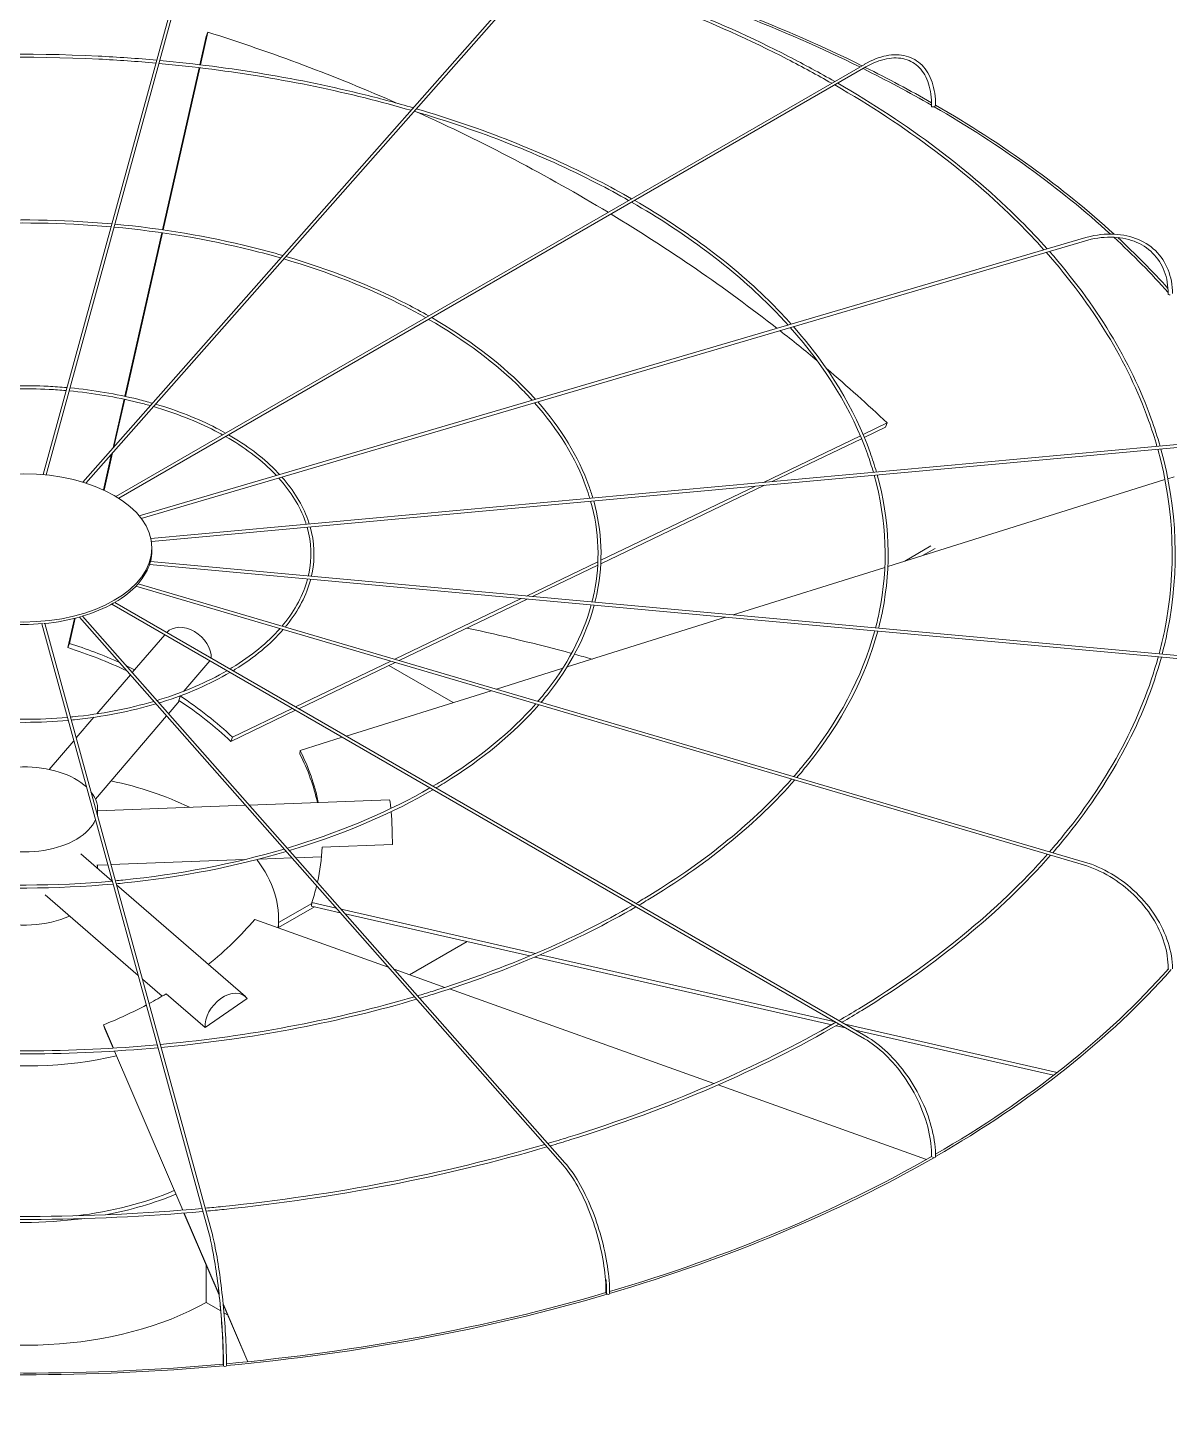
# Model space of a CAD drawing. Header units: millimetres. Extents: x -312439 to 477422, y -331570 to 212570.
# Drawn here: x 356605 to 357534, y 100115 to 101242 of the extents above; entities that cross this region are included whole.
import ezdxf

# ---------------------------------------------------------------- set-up
doc = ezdxf.new("R2010")
doc.units = ezdxf.units.MM

msp = doc.modelspace()

# ---------------------------------------------------------------- linework, layer by layer
at = {"color": 3, "linetype": 'Continuous', "lineweight": 0, "extrusion": (-1.11022e-16, 0.816497, 0.57735)}
for p, q in [((356751.918, 101368.746), (356617.45, 100878.578)), ((356754.281, 101368.098), (356619.925, 100878.34)), ((357040.439, 101315.158), (356649.762, 100872.476)), ((356652.326, 100871.68), (357042.276, 101313.537)), ((356745.034, 101212.248), (356750.263, 101235.332)), ((356751.593, 101238.764), (356745.573, 101212.183)), ((356750.263, 101235.332), (356751.593, 101238.764)), ((356676.761, 100860.834), (357285.952, 101212.551)), ((357287.177, 101210.43), (356679.125, 100859.371)), ((356714.605, 101077.903), (356744.49, 101209.847)), ((356745.029, 101209.782), (356715.14, 101077.826)), ((356683.911, 100942.396), (356714.062, 101075.507)), ((356714.597, 101075.43), (356684.439, 100942.283)), ((356695.802, 100845.001), (357464.372, 101071.095)), ((356697.438, 100842.929), (357465.063, 101068.745)), ((356674.397, 100900.39), (356683.37, 100940.007)), ((356683.898, 100939.894), (356675.141, 100901.233)), ((357284.895, 100911.251), (357304.501, 100920.661)), ((357303.171, 100917.23), (357285.872, 100908.927)), ((357303.171, 100917.23), (357304.501, 100920.661)), ((357203.721, 100872.293), (357282.684, 100910.191)), ((357283.66, 100907.866), (357210.911, 100872.951)), ((356666.641, 100866.147), (356673.269, 100895.41)), ((356674.013, 100896.253), (356667.141, 100865.916)), ((357558.267, 100904.714), (356705.179, 100826.705)), ((357558.49, 100902.275), (356705.636, 100824.287)), ((357530.607, 100874.542), (357305.08, 100803.89)), ((357538.051, 100876.873), (357532.959, 100875.278)), ((357204.58, 100869.912), (357071.421, 100806.004)), ((357071.54, 100808.854), (357197.39, 100869.254)), ((356706.045, 100816.952), (356706.045, 100818.952)), ((357340.111, 100820.505), (357318.753, 100808.174)), ((357333.9, 100812.919), (357343.575, 100818.505)), ((357558.267, 100727.284), (356704.109, 100805.391)), ((356704.832, 100807.785), (357558.49, 100729.723)), ((357010.98, 100779.79), (357069.045, 100807.657)), ((357068.902, 100804.795), (357015.869, 100779.342)), ((357302.593, 100803.111), (357179.079, 100764.418)), ((356693.044, 100787.808), (357464.372, 100560.903)), ((356694.883, 100789.821), (357465.063, 100563.253)), ((357285.952, 100419.447), (356673.362, 100773.126)), ((357287.177, 100421.568), (356675.839, 100774.524)), ((356903.816, 100728.358), (357006.675, 100777.723)), ((357011.564, 100777.276), (356907.425, 100727.296)), ((356637.567, 100737.791), (356642.951, 100761.559)), ((356643.537, 100761.707), (356638.898, 100741.223)), ((356647.017, 100762.632), (357040.439, 100316.84)), ((356649.62, 100763.385), (357042.276, 100318.461)), ((357173.002, 100762.514), (357044.019, 100722.108)), ((356616.404, 100757.235), (356751.918, 100263.252)), ((356754.281, 100263.9), (356618.883, 100757.458)), ((356716.459, 100748.244), (356690.112, 100717.503)), ((356637.567, 100737.791), (356638.898, 100741.223)), ((356753.251, 100727.002), (356732.127, 100702.353)), ((356822.991, 100689.566), (356900.518, 100726.775)), ((356904.126, 100725.713), (356825.633, 100688.041)), ((356688.503, 100715.625), (356661.298, 100683.882)), ((356951.255, 100693.047), (356898.966, 100723.236)), ((357040.415, 100720.978), (356986.41, 100704.06)), ((356982.207, 100702.744), (356864.198, 100665.775)), ((356728.592, 100694.456), (356719.655, 100684.028)), ((356658.867, 100681.045), (356644.457, 100664.232)), ((356718.045, 100682.15), (356660.078, 100614.513)), ((356822.957, 100686.757), (356770.245, 100661.458)), ((356771.575, 100664.89), (356820.315, 100688.282)), ((356642.533, 100661.987), (356622.476, 100638.585)), ((356770.245, 100661.458), (356771.575, 100664.89)), ((356861.023, 100664.78), (356826.68, 100654.021)), ((356826.584, 100651.065), (356826.68, 100654.021)), ((356899.521, 100613.855), (356785.319, 100609.622)), ((356782.156, 100609.505), (356661.882, 100605.047)), ((356661.882, 100606.091), (356661.882, 100600.717)), ((356673.784, 100547.739), (356648.242, 100569.874)), ((356844.045, 100567.553), (356823.13, 100566.778)), ((356844.523, 100575.428), (356901.751, 100577.549)), ((356670.207, 100561.11), (356661.201, 100560.776)), ((356661.882, 100560.802), (356661.882, 100558.054)), ((356781.335, 100565.229), (356672.721, 100561.203)), ((356819.967, 100566.661), (356793.24, 100565.67)), ((356782.228, 100453.764), (356677.235, 100544.749)), ((356694.959, 100470.883), (356619.286, 100536.46)), ((356836.138, 100529.536), (356809.16, 100513.96)), ((356809.16, 100509.96), (356838.364, 100526.821)), ((356836.068, 100527.345), (356836.163, 100530.301)), ((356859.347, 100522.038), (356836.068, 100527.345)), ((356836.163, 100530.301), (356856.057, 100525.767)), ((356860.146, 100524.834), (357018.315, 100488.779)), ((356898.474, 100477.703), (356789.768, 100516.53)), ((356809.16, 100509.604), (356809.16, 100516.854)), ((357013.737, 100486.844), (356863.437, 100521.106)), ((356962.541, 100498.515), (356915.785, 100471.52)), ((357259.396, 100430.845), (357017.83, 100485.911)), ((357022.374, 100487.854), (357262.13, 100433.201)), ((356714.346, 100454.082), (356698.291, 100467.995)), ((356944.496, 100461.265), (356903.245, 100475.999)), ((356717.621, 100456.037), (356749.417, 100428.484)), ((357163.505, 100383.041), (356948.271, 100459.917)), ((356749.417, 100428.484), (356783.612, 100452.304)), ((356666.574, 100430.713), (356674.694, 100411.798)), ((356667.809, 100427.376), (356666.574, 100430.713)), ((356674.502, 100411.786), (356667.809, 100427.376)), ((357270.654, 100428.279), (357262.92, 100430.042)), ((357270.225, 100431.355), (357442.943, 100391.984)), ((357439.976, 100389.682), (357278.749, 100426.434)), ((356731.107, 100279.93), (356675.529, 100409.395)), ((356675.721, 100409.406), (356731.298, 100279.946)), ((357336.562, 100321.23), (357166.876, 100381.837)), ((356760.803, 100210.758), (356732.127, 100277.555)), ((356732.317, 100277.571), (356760.736, 100211.373)), ((356750.202, 100235.451), (356750.202, 100204.776)), ((356762.057, 100197.931), (356750.202, 100204.776)), ((356764.053, 100203.646), (356784.266, 100156.561)), ((356784.077, 100156.542), (356764.111, 100203.052)), ((356767.71, 100194.667), (356764.719, 100196.394))]:
    msp.add_line(p, q, dxfattribs=at)
at = {"color": 3, "linetype": 'Continuous', "lineweight": 0}
for centre, major_axis, ratio, start_param, end_param in [((356601.986, 100751.416), (-1046.319, 0), 0.57735027, 4.00461262, 4.24016109), ((356601.986, 100751.416), (-1048.768, 0), 0.57735027, 4.00443097, 4.24060103), ((356603.317, 100584.136), (-942.562, 365.4), 0.65992862, 4.64663537, 4.80984928), ((356601.986, 100751.416), (-1048.768, 0), 0.57735027, 3.93098858, 4.00111844), ((356601.986, 100751.416), (-1046.319, 0), 0.57735027, 3.92863661, 4.00129229), ((357341.845, 101178.574), (1.225, -0.016), 0.56830663, 3.14159265, 3.93464288), ((357341.845, 101178.574), (1.225, -0.016), 0.56830663, 3.93464288, 5.50543921), ((356601.986, 100751.416), (-1046.319, 0), 0.57735027, 3.70570419, 3.9258203), ((357342.711, 101179.074), (-1.225, 0), 0.57735027, 1.83263032, 3.14159265), ((356601.986, 100751.416), (-1048.768, 0), 0.57735027, 3.70411228, 3.92650775), ((356603.317, 100584.136), (-942.562, 365.4), 0.65992862, 4.45394149, 4.62923067), ((356603.317, 100584.136), (-942.562, 365.4), 0.65992862, 4.28319099, 4.45112181), ((356601.986, 100751.416), (-1046.319, 0), 0.57735027, 3.61515195, 3.70067928), ((356601.986, 100751.416), (-1048.768, 0), 0.57735027, 3.61992048, 3.69877001), ((357534.376, 101025.579), (-1.225, 0.021), 0.57151893, 0, 0.48093441), ((357534.376, 101025.579), (-1.225, 0.021), 0.57151893, 0.48093441, 2.05173073), ((356603.317, 100584.136), (-942.562, 365.4), 0.65992862, 4.23904287, 4.2800546), ((356603.317, 100584.136), (-942.562, 365.4), 0.65992862, 4.15803474, 4.22871948), ((356601.553, 100816.952), (-104.492, 0), 0.57735027, 2.98808135, 3.14159265), ((356601.553, 100816.952), (-104.492, 0), 0.57735027, 2.67392209, 2.98094469), ((356601.553, 100816.952), (-104.492, 0), 0.57735027, 2.35976282, 2.66678542), ((356601.553, 100816.952), (-104.492, 0), 0.57735027, 2.04560356, 2.35262616), ((356601.553, 100816.952), (-104.492, 0), 0.57735027, 1.73144429, 2.03846689), ((356601.553, 100816.952), (-104.492, 0), 0.57735027, 1.41728503, 1.72430763), ((356734.576, 100735.41), (-16.786, 14.386), 0.73180825, 3.6699438, 6.25547108), ((356601.986, 100186.528), (1046.319, 0), 0.57735027, 1.13086203, 1.21917829), ((356601.986, 100580.705), (-226.18, 87.683), 0.65992862, 4.59602029, 4.80984928), ((356603.317, 100584.136), (226.18, -87.683), 0.65992862, 1.48816133, 1.66825663), ((356601.986, 100186.528), (1046.319, 0), 0.57735027, 1.11315293, 1.12829513), ((356603.317, 100584.136), (226.18, -87.683), 0.65992862, 1.43137513, 1.46305029), ((356601.986, 100580.705), (-226.18, 87.683), 0.65992862, 4.15803474, 4.39268064), ((356603.317, 100584.136), (226.18, -87.683), 0.65992862, 1.01644208, 1.25303729), ((356601.986, 100580.705), (242.456, -7.798), 0.79709982, 0.20115917, 0.41264052), ((356602.081, 100583.661), (242.456, -7.798), 0.79709982, 0.18583027, 0.41264052), ((356601.986, 100606.091), (-59.895, 0), 0.57735027, 3.69756416, 5.76575409), ((356601.986, 100516.854), (-207.174, 0), 0.57735027, 4.00561733, 4.36390833), ((356601.986, 100606.091), (-59.895, 0), 0.57735027, 3.02719924, 3.57014533), ((356900.34, 100591.763), (-0.819, 22.092), 0.05230802, 5.46284956, 6.28318531), ((356900.34, 100591.763), (-0.819, 22.092), 0.05230802, 4.01155215, 5.31083021), ((356601.986, 100606.091), (-59.895, 0), 0.57735027, 0.78539816, 2.89978042), ((356602.081, 100583.661), (242.456, -7.798), 0.79709982, 6.13145768, 6.28093219), ((356601.986, 100516.854), (-207.174, 0), 0.57735027, 3.08204121, 3.55783774), ((356602.081, 100583.661), (242.456, -7.798), 0.79709982, 6.04401129, 6.11604234), ((356601.986, 100546.469), (-59.895, 0), 0.57735027, 1.1079301, 2.23846982), ((356600.751, 100584.041), (-227.492, -84.221), 0.6873805, 2.02158825, 2.2576377), ((357534.376, 100476.754), (-1.225, 0.021), 0.58304212, 0, 1.10944839), ((356601.986, 100751.416), (-1046.319, 0), 0.57735027, 2.35898226, 2.6687056), ((356601.986, 100751.416), (-1048.768, 0), 0.57735027, 2.35667794, 2.66891462), ((356600.751, 100584.041), (-227.492, -84.221), 0.6873805, 1.7758456, 1.84274406), ((356767.75, 100437.057), (14.478, 16.707), 0.67950023, 6.14949631, 8.84418497), ((356600.751, 100584.041), (-227.492, -84.221), 0.6873805, 1.60582316, 1.76537716), ((356601.986, 100516.854), (-207.174, 0), 0.57735027, 1.30817895, 1.9425337), ((356601.986, 100751.416), (-1046.319, 0), 0.57735027, 2.04376734, 2.35460013), ((356601.986, 100751.416), (-1048.768, 0), 0.57735027, 2.04258502, 2.35459852), ((357341.845, 100323.758), (-1.225, 0.017), 0.58625442, 0, 0.79329185), ((357342.711, 100323.258), (-1.225, 0), 0.57735027, 0.26183399, 3.14159265), ((356601.986, 100392.348), (-207.174, 0), 0.57735027, 1.77816663, 2.202298), ((356601.986, 100392.348), (-212.072, 0), 0.57735027, 1.89063678, 2.19285982), ((356601.986, 100392.348), (-212.072, 0), 0.57735027, 1.3476903, 1.79509044), ((356601.986, 100751.416), (-1046.319, 0), 0.57735027, 1.72891751, 2.04055715), ((356601.986, 100751.416), (-1048.768, 0), 0.57735027, 1.72854634, 2.04038352), ((357076.85, 100212.601), (-1.225, 0.011), 0.58858829, 0, 0.47632773), ((357077.406, 100211.971), (-1.225, 0), 0.57735027, 0, 3.14159265), ((356601.986, 100292.348), (-212.072, 0), 0.57735027, 0.98594125, 2.34464399), ((356601.986, 100188.528), (-1048.768, 0), 0.57735027, 1.97123845, 3.14159265), ((356601.986, 100751.416), (-1048.768, 0), 0.57735027, 1.41453598, 1.72626058), ((356601.986, 100751.416), (-1046.319, 0), 0.57735027, 1.41438895, 1.72636573), ((356765.329, 100154.162), (-1.225, 0.004), 0.58981528, 0, 0.15883691), ((356765.521, 100153.464), (-1.225, 0), 0.57735027, 0, 3.14159265)]:
    msp.add_ellipse(centre, major_axis=major_axis, ratio=ratio, start_param=start_param, end_param=end_param, dxfattribs=at)
msp.add_ellipse((356601.553, 100818.952), major_axis=(-104.492, 0), ratio=0.57735027, dxfattribs=at)
for points, knots in [([(357259.36, 101197.198), (357247.622, 101203.902), (357235.575, 101210.428), (357163.493, 101247.449), (357096.884, 101273.69), (357025.585, 101294.624)], [3.146975566, 3.146975566, 3.146975566, 3.146975566, 3.199958928, 3.199958928, 3.456525414, 3.456525414, 3.456525414, 3.456525414]), ([(357261.815, 101198.615), (357249.635, 101205.598), (357237.125, 101212.386), (357164.726, 101249.565), (357098.371, 101275.737), (357027.374, 101296.651)], [3.145113132, 3.145113132, 3.145113132, 3.145113132, 3.200037836, 3.200037836, 3.455209352, 3.455209352, 3.455209352, 3.455209352]), ([(356709.997, 101215.933), (356694.148, 101217.361), (356678.215, 101218.476), (356605.9, 101222.092), (356548.979, 101220.967), (356493.109, 101215.933)], [3.772165081, 3.772165081, 3.772165081, 3.772165081, 3.840593344, 3.840593344, 4.081816553, 4.081816553, 4.081816553, 4.081816553]), ([(356709.338, 101213.532), (356693.943, 101214.914), (356678.468, 101215.999), (356606.602, 101219.643), (356549.658, 101218.548), (356493.768, 101213.532)], [3.772797592, 3.772797592, 3.772797592, 3.772797592, 3.839399606, 3.839399606, 4.081184042, 4.081184042, 4.081184042, 4.081184042]), ([(356916.869, 101175.139), (356904.612, 101178.698), (356892.173, 101182.05), (356825.976, 101198.54), (356769.475, 101208.011), (356711.817, 101213.307)], [3.460983159, 3.460983159, 3.460983159, 3.460983159, 3.519648571, 3.519648571, 3.769222865, 3.769222865, 3.769222865, 3.769222865]), ([(356918.661, 101177.169), (356905.868, 101180.9), (356892.879, 101184.405), (356826.26, 101200.969), (356769.94, 101210.407), (356712.475, 101215.707)], [3.459218713, 3.459218713, 3.459218713, 3.459218713, 3.520344822, 3.520344822, 3.768597722, 3.768597722, 3.768597722, 3.768597722]), ([(357343.936, 101179.074), (357343.936, 101185.974), (357342.991, 101192.355), (357339.257, 101203.469), (357336.464, 101208.204), (357329.27, 101215.484), (357324.877, 101218.027), (357315.007, 101220.633), (357309.541, 101220.701), (357298.083, 101218.425), (357292.087, 101216.074), (357286.058, 101212.612), (357286.005, 101212.582), (357285.952, 101212.551)], [3.14159265, 3.14159265, 3.14159265, 3.14159265, 3.45575192, 3.45575192, 3.76991118, 3.76991118, 4.08269654, 4.08269654, 4.39544819, 4.39544819, 4.70960746, 4.70960746, 4.71238898, 4.71238898, 4.71238898, 4.71238898]), ([(357287.177, 101210.43), (357292.927, 101213.749), (357298.652, 101215.991), (357309.449, 101218.131), (357314.515, 101218.032), (357323.519, 101215.577), (357327.464, 101213.228), (357333.955, 101206.455), (357336.498, 101202.021), (357339.877, 101191.433), (357340.71, 101185.283), (357340.621, 101178.59)], [1.57079633, 1.57079633, 1.57079633, 1.57079633, 1.88806437, 1.88806437, 2.20533241, 2.20533241, 2.52260045, 2.52260045, 2.83986849, 2.83986849, 3.15713653, 3.15713653, 3.15713653, 3.15713653]), ([(357432.105, 101061.603), (357425.472, 101069.003), (357418.542, 101076.315), (357370.322, 101124.504), (357319.912, 101162.36), (357261.818, 101195.789)], [2.833719703, 2.833719703, 2.833719703, 2.833719703, 2.880073873, 2.880073873, 3.143270218, 3.143270218, 3.143270218, 3.143270218]), ([(357434.707, 101062.368), (357427.829, 101070.076), (357420.632, 101077.687), (357372.225, 101126.079), (357322.04, 101163.837), (357264.268, 101197.204)], [2.831913395, 2.831913395, 2.831913395, 2.831913395, 2.879924499, 2.879924499, 3.141418031, 3.141418031, 3.141418031, 3.141418031]), ([(357096.542, 101103.195), (357087.593, 101108.312), (357078.407, 101113.291), (357024.297, 101141.077), (356974.517, 101160.714), (356921.256, 101176.408)], [3.146361804, 3.146361804, 3.146361804, 3.146361804, 3.200049713, 3.200049713, 3.455080387, 3.455080387, 3.455080387, 3.455080387]), ([(357094.085, 101101.776), (357085.579, 101106.617), (357076.858, 101111.332), (357023.064, 101138.961), (356973.029, 101158.666), (356919.467, 101174.381)], [3.148849473, 3.148849473, 3.148849473, 3.148849473, 3.199944541, 3.199944541, 3.456834427, 3.456834427, 3.456834427, 3.456834427]), ([(357223.863, 101000.343), (357219.102, 101005.626), (357214.14, 101010.848), (357178.162, 101046.801), (357140.25, 101075.253), (357096.546, 101100.369)], [2.83591825, 2.83591825, 2.83591825, 2.83591825, 2.880098074, 2.880098074, 3.143909361, 3.143909361, 3.143909361, 3.143909361]), ([(357226.467, 101001.11), (357221.46, 101006.699), (357216.229, 101012.22), (357180.065, 101048.376), (357142.377, 101076.73), (357098.997, 101101.784)], [2.833499431, 2.833499431, 2.833499431, 2.833499431, 2.879899034, 2.879899034, 3.141439875, 3.141439875, 3.141439875, 3.141439875]), ([(356673.442, 101082.682), (356662.986, 101083.617), (356652.475, 101084.348), (356604.538, 101086.737), (356566.757, 101086), (356529.664, 101082.682)], [3.773286698, 3.773286698, 3.773286698, 3.773286698, 3.840886477, 3.840886477, 4.080694936, 4.080694936, 4.080694936, 4.080694936]), ([(356672.784, 101080.281), (356662.781, 101081.17), (356652.728, 101081.872), (356605.24, 101084.288), (356567.436, 101083.58), (356530.323, 101080.281)], [3.774238416, 3.774238416, 3.774238416, 3.774238416, 3.839097695, 3.839097695, 4.079743218, 4.079743218, 4.079743218, 4.079743218]), ([(356810.782, 101054.93), (356802.985, 101057.179), (356795.079, 101059.303), (356751.354, 101070.2), (356713.694, 101076.519), (356675.262, 101080.057)], [3.463595352, 3.463595352, 3.463595352, 3.463595352, 3.51947091, 3.51947091, 3.768879274, 3.768879274, 3.768879274, 3.768879274]), ([(356812.574, 101056.961), (356804.242, 101059.381), (356795.785, 101061.657), (356751.637, 101072.629), (356714.16, 101078.915), (356675.92, 101082.456)], [3.46094335, 3.46094335, 3.46094335, 3.46094335, 3.520514255, 3.520514255, 3.7679441, 3.7679441, 3.7679441, 3.7679441]), ([(357536.692, 101025.9), (357536.692, 101032.829), (357535.494, 101039.428), (357530.792, 101051.305), (357527.288, 101056.58), (357518.325, 101065.247), (357512.871, 101068.637), (357500.588, 101073.202), (357493.761, 101074.378), (357479.409, 101074.429), (357471.885, 101073.305), (357464.372, 101071.095)], [4.71238898, 4.71238898, 4.71238898, 4.71238898, 5.02654825, 5.02654825, 5.34070751, 5.34070751, 5.65486678, 5.65486678, 5.96902604, 5.96902604, 6.28318531, 6.28318531, 6.28318531, 6.28318531]), ([(357465.063, 101068.745), (357472.326, 101070.882), (357479.575, 101071.949), (357493.312, 101071.857), (357499.797, 101070.698), (357511.365, 101066.298), (357516.447, 101063.059), (357524.744, 101054.827), (357527.961, 101049.833), (357532.221, 101038.541), (357533.263, 101032.244), (357533.151, 101025.6)], [6.28318531, 6.28318531, 6.28318531, 6.28318531, 6.60045335, 6.60045335, 6.91772139, 6.91772139, 7.23498943, 7.23498943, 7.55225747, 7.55225747, 7.86952551, 7.86952551, 7.86952551, 7.86952551]), ([(356928.846, 101006.376), (356923.562, 101009.361), (356918.154, 101012.275), (356882.644, 101030.514), (356849.195, 101043.681), (356813.382, 101054.174)], [3.152476318, 3.152476318, 3.152476318, 3.152476318, 3.199914714, 3.199914714, 3.457374967, 3.457374967, 3.457374967, 3.457374967]), ([(356931.307, 101007.797), (356925.577, 101011.058), (356919.703, 101014.233), (356883.877, 101032.63), (356850.682, 101045.728), (356815.171, 101056.201)], [3.148732281, 3.148732281, 3.148732281, 3.148732281, 3.200072384, 3.200072384, 3.454746323, 3.454746323, 3.454746323, 3.454746323]), ([(357524.1, 100901.59), (357522.078, 100908.671), (357519.811, 100915.729), (357500.346, 100970.228), (357472.219, 101016.391), (357433.909, 101059.58)], [2.519571261, 2.519571261, 2.519571261, 2.519571261, 2.559550642, 2.559550642, 2.829500903, 2.829500903, 2.829500903, 2.829500903]), ([(357526.582, 100901.817), (357524.468, 100909.258), (357522.086, 100916.674), (357502.461, 100971.375), (357474.479, 101017.344), (357436.504, 101060.344)], [2.518738954, 2.518738954, 2.518738954, 2.518738954, 2.560443172, 2.560443172, 2.827714195, 2.827714195, 2.827714195, 2.827714195]), ([(357015.647, 100939.092), (357012.753, 100942.27), (357009.749, 100945.416), (356986.011, 100969.134), (356960.61, 100988.175), (356931.313, 101004.972)], [2.840166791, 2.840166791, 2.840166791, 2.840166791, 2.880145835, 2.880145835, 3.145067211, 3.145067211, 3.145067211, 3.145067211]), ([(357018.257, 100939.859), (357015.113, 100943.343), (357011.839, 100946.787), (356987.914, 100970.71), (356962.738, 100989.652), (356933.765, 101006.387)], [2.836508955, 2.836508955, 2.836508955, 2.836508955, 2.879847671, 2.879847671, 3.141363941, 3.141363941, 3.141363941, 3.141363941]), ([(357293.285, 100880.483), (357291.84, 100885.474), (357290.232, 100890.45), (357275.721, 100931.112), (357254.542, 100965.838), (357225.672, 100998.322)], [2.521788299, 2.521788299, 2.521788299, 2.521788299, 2.55939978, 2.55939978, 2.830291828, 2.830291828, 2.830291828, 2.830291828]), ([(357295.768, 100880.71), (357294.23, 100886.062), (357292.507, 100891.395), (357277.835, 100932.259), (357256.802, 100966.791), (357228.268, 100999.086)], [2.520659116, 2.520659116, 2.520659116, 2.520659116, 2.560589234, 2.560589234, 2.827907762, 2.827907762, 2.827907762, 2.827907762]), ([(356636.887, 100949.43), (356631.824, 100949.873), (356626.737, 100950.221), (356603.178, 100951.383), (356584.536, 100951.032), (356566.219, 100949.43)], [3.776630452, 3.776630452, 3.776630452, 3.776630452, 3.841752063, 3.841752063, 4.077351182, 4.077351182, 4.077351182, 4.077351182]), ([(356636.228, 100947.029), (356631.619, 100947.427), (356626.99, 100947.745), (356603.879, 100948.933), (356585.215, 100948.612), (356566.878, 100947.029)], [3.778551419, 3.778551419, 3.778551419, 3.778551419, 3.838185012, 3.838185012, 4.075430215, 4.075430215, 4.075430215, 4.075430215]), ([(356704.69, 100934.715), (356701.358, 100935.658), (356697.986, 100936.555), (356676.732, 100941.86), (356657.915, 100945.027), (356638.708, 100946.807)], [3.471418325, 3.471418325, 3.471418325, 3.471418325, 3.518930063, 3.518930063, 3.767850767, 3.767850767, 3.767850767, 3.767850767]), ([(356706.486, 100936.751), (356702.615, 100937.861), (356698.692, 100938.909), (356677.016, 100944.288), (356658.38, 100947.423), (356639.366, 100949.205)], [3.466082688, 3.466082688, 3.466082688, 3.466082688, 3.521010964, 3.521010964, 3.765995554, 3.765995554, 3.765995554, 3.765995554]), ([(356763.595, 100910.968), (356761.541, 100912.103), (356759.451, 100913.217), (356742.226, 100922.067), (356725.36, 100928.695), (356707.296, 100933.967)], [3.163350536, 3.163350536, 3.163350536, 3.163350536, 3.199816759, 3.199816759, 3.458993739, 3.458993739, 3.458993739, 3.458993739]), ([(356766.067, 100912.395), (356763.561, 100913.802), (356761.001, 100915.176), (356743.458, 100924.182), (356726.848, 100930.743), (356709.085, 100935.994)], [3.15578841, 3.15578841, 3.15578841, 3.15578841, 3.200131949, 3.200131949, 3.453750875, 3.453750875, 3.453750875, 3.453750875]), ([(357062.476, 100859.377), (357061.609, 100862.294), (357060.659, 100865.202), (357051.1, 100892.028), (357036.881, 100915.305), (357017.466, 100937.073)], [2.526062853, 2.526062853, 2.526062853, 2.526062853, 2.559096419, 2.559096419, 2.831723129, 2.831723129, 2.831723129, 2.831723129]), ([(357064.963, 100859.605), (357064, 100862.881), (357062.933, 100866.146), (357053.215, 100893.175), (357039.141, 100916.258), (357020.063, 100937.837)], [2.5243135, 2.5243135, 2.5243135, 2.5243135, 2.560878912, 2.560878912, 2.828143092, 2.828143092, 2.828143092, 2.828143092]), ([(356807.409, 100877.833), (356806.397, 100878.912), (356805.358, 100879.982), (356793.861, 100891.467), (356780.97, 100901.096), (356766.08, 100909.574)], [2.852936139, 2.852936139, 2.852936139, 2.852936139, 2.880283876, 2.880283876, 3.148538696, 3.148538696, 3.148538696, 3.148538696]), ([(356810.036, 100878.606), (356808.763, 100879.986), (356807.449, 100881.354), (356795.763, 100893.043), (356783.099, 100902.574), (356768.533, 100910.991)], [2.84544614, 2.84544614, 2.84544614, 2.84544614, 2.879690294, 2.879690294, 3.141137935, 3.141137935, 3.141137935, 3.141137935]), ([(357525.826, 100732.71), (357527.432, 100738.781), (357528.858, 100744.867), (357540.16, 100800.205), (357538.362, 100850.229), (357524.775, 100899.192)], [2.204619764, 2.204619764, 2.204619764, 2.204619764, 2.238829514, 2.238829514, 2.515060108, 2.515060108, 2.515060108, 2.515060108]), ([(357528.3, 100732.484), (357529.985, 100738.884), (357531.471, 100745.301), (357542.577, 100800.796), (357540.718, 100850.65), (357527.254, 100899.418)], [2.205366155, 2.205366155, 2.205366155, 2.205366155, 2.241163262, 2.241163262, 2.514260549, 2.514260549, 2.514260549, 2.514260549]), ([(356831.642, 100838.269), (356831.372, 100839.112), (356831.088, 100839.954), (356826.481, 100852.942), (356819.22, 100864.771), (356809.258, 100875.824)], [2.538956365, 2.538956365, 2.538956365, 2.538956365, 2.558172992, 2.558172992, 2.836025224, 2.836025224, 2.836025224, 2.836025224]), ([(356834.139, 100838.497), (356833.762, 100839.699), (356833.358, 100840.897), (356828.594, 100854.091), (356821.48, 100865.725), (356811.859, 100876.589)], [2.535128932, 2.535128932, 2.535128932, 2.535128932, 2.561728893, 2.561728893, 2.828841782, 2.828841782, 2.828841782, 2.828841782]), ([(357295.037, 100753.814), (357296.144, 100758.054), (357297.134, 100762.303), (357305.598, 100803.608), (357304.235, 100841.247), (357293.966, 100878.086)], [2.206572109, 2.206572109, 2.206572109, 2.206572109, 2.238438586, 2.238438586, 2.515769314, 2.515769314, 2.515769314, 2.515769314]), ([(357297.509, 100753.588), (357298.694, 100758.157), (357299.745, 100762.738), (357308.014, 100804.199), (357306.59, 100841.668), (357296.445, 100878.312)], [2.20754654, 2.20754654, 2.20754654, 2.20754654, 2.241548585, 2.241548585, 2.514698228, 2.514698228, 2.514698228, 2.514698228]), ([(357064.231, 100774.92), (357064.848, 100777.343), (357065.407, 100779.77), (357071.033, 100807.043), (357070.109, 100832.28), (357063.168, 100856.981)], [2.210316481, 2.210316481, 2.210316481, 2.210316481, 2.237655596, 2.237655596, 2.51702204, 2.51702204, 2.51702204, 2.51702204]), ([(357066.701, 100774.694), (357067.394, 100777.446), (357068.015, 100780.205), (357073.449, 100807.634), (357072.464, 100832.702), (357065.648, 100857.208)], [2.211718384, 2.211718384, 2.211718384, 2.211718384, 2.242315601, 2.242315601, 2.515402874, 2.515402874, 2.515402874, 2.515402874]), ([(356833.406, 100796.027), (356833.548, 100796.632), (356833.682, 100797.237), (356836.469, 100810.478), (356835.983, 100823.313), (356832.369, 100835.876)], [2.221614787, 2.221614787, 2.221614787, 2.221614787, 2.235297735, 2.235297735, 2.520800805, 2.520800805, 2.520800805, 2.520800805]), ([(356835.868, 100795.802), (356836.084, 100796.737), (356836.282, 100797.673), (356838.882, 100811.069), (356838.337, 100823.735), (356834.851, 100836.103)], [2.224061215, 2.224061215, 2.224061215, 2.224061215, 2.244587809, 2.244587809, 2.517487833, 2.517487833, 2.517487833, 2.517487833]), ([(356812.08, 100755.344), (356812.489, 100755.829), (356812.893, 100756.316), (356822.835, 100768.481), (356829.417, 100780.924), (356832.803, 100793.623)], [1.903307061, 1.903307061, 1.903307061, 1.903307061, 1.915350543, 1.915350543, 2.203452943, 2.203452943, 2.203452943, 2.203452943]), ([(356814.642, 100754.59), (356815.142, 100755.193), (356815.634, 100755.799), (356825.452, 100768.106), (356831.933, 100780.601), (356835.277, 100793.397)], [1.909987851, 1.909987851, 1.909987851, 1.909987851, 1.924618049, 1.924618049, 2.206425781, 2.206425781, 2.206425781, 2.206425781]), ([(357020.302, 100694.09), (357021.935, 100695.984), (357023.53, 100697.888), (357043.811, 100722.857), (357056.812, 100747.42), (357063.601, 100772.518)], [1.894116328, 1.894116328, 1.894116328, 1.894116328, 1.917671716, 1.917671716, 2.201274894, 2.201274894, 2.201274894, 2.201274894]), ([(357022.88, 100693.332), (357024.6, 100695.344), (357026.278, 100697.368), (357046.431, 100722.482), (357059.33, 100747.097), (357066.076, 100772.292)], [1.897570624, 1.897570624, 1.897570624, 1.897570624, 1.922320382, 1.922320382, 2.202808492, 2.202808492, 2.202808492, 2.202808492]), ([(356769.589, 100720.398), (356770.191, 100720.756), (356770.789, 100721.115), (356786.964, 100730.941), (356800.125, 100741.707), (356810.326, 100753.307)], [1.585149833, 1.585149833, 1.585149833, 1.585149833, 1.596233634, 1.596233634, 1.886390456, 1.886390456, 1.886390456, 1.886390456]), ([(356772.016, 100718.996), (356772.64, 100719.372), (356773.26, 100719.75), (356789.483, 100729.755), (356802.68, 100740.705), (356812.912, 100752.546)], [1.592315094, 1.592315094, 1.592315094, 1.592315094, 1.603748231, 1.603748231, 1.893388943, 1.893388943, 1.893388943, 1.893388943]), ([(357228.512, 100632.84), (357231.38, 100636.139), (357234.169, 100639.461), (357264.789, 100677.234), (357284.207, 100713.917), (357294.397, 100751.413)], [1.891059564, 1.891059564, 1.891059564, 1.891059564, 1.918447026, 1.918447026, 2.200552897, 2.200552897, 2.200552897, 2.200552897]), ([(357231.095, 100632.08), (357234.048, 100635.498), (357236.919, 100638.94), (357267.41, 100676.859), (357286.726, 100713.595), (357296.874, 100751.187)], [1.893387733, 1.893387733, 1.893387733, 1.893387733, 1.921549455, 1.921549455, 2.201585872, 2.201585872, 2.201585872, 2.201585872]), ([(357436.687, 100571.6), (357440.803, 100576.316), (357444.798, 100581.067), (357485.757, 100631.643), (357511.586, 100680.432), (357525.182, 100730.31)], [1.889456602, 1.889456602, 1.889456602, 1.889456602, 1.918834976, 1.918834976, 2.200108517, 2.200108517, 2.200108517, 2.200108517]), ([(357439.273, 100570.84), (357443.474, 100575.674), (357447.55, 100580.546), (357488.378, 100631.269), (357514.106, 100680.109), (357527.658, 100730.083)], [1.891212574, 1.891212574, 1.891212574, 1.891212574, 1.921163042, 1.921163042, 2.200887841, 2.200887841, 2.200887841, 2.200887841]), ([(356710.14, 100694.808), (356710.831, 100695.017), (356711.519, 100695.227), (356732.398, 100701.682), (356750.98, 100709.643), (356767.156, 100718.974)], [1.267045676, 1.267045676, 1.267045676, 1.267045676, 1.27702015, 1.27702015, 1.570336557, 1.570336557, 1.570336557, 1.570336557]), ([(356711.922, 100692.79), (356712.671, 100693.019), (356713.419, 100693.25), (356734.543, 100699.874), (356753.288, 100708.013), (356769.602, 100717.562)], [1.272186296, 1.272186296, 1.272186296, 1.272186296, 1.282962347, 1.282962347, 1.577666055, 1.577666055, 1.577666055, 1.577666055]), ([(356639.795, 100681.227), (356640.446, 100681.289), (356641.097, 100681.352), (356664.608, 100683.714), (356686.868, 100687.985), (356707.552, 100694.039)], [0.949238609, 0.949238609, 0.949238609, 0.949238609, 0.957681574, 0.957681574, 1.254620941, 1.254620941, 1.254620941, 1.254620941]), ([(356640.453, 100678.829), (356641.324, 100678.913), (356642.195, 100679), (356666.098, 100681.467), (356688.514, 100685.837), (356709.341, 100692.013)], [0.951064936, 0.951064936, 0.951064936, 0.951064936, 0.962301991, 0.962301991, 1.259854639, 1.259854639, 1.259854639, 1.259854639]), ([(356728.88, 100698.505), (356728.863, 100698.351), (356728.844, 100698.199), (356728.663, 100696.897), (356728.382, 100695.819), (356728.004, 100694.846)], [25.28971129, 25.28971129, 25.28971129, 25.28971129, 25.51327082, 25.51327082, 27.21415767, 27.21415767, 27.21415767, 27.21415767]), ([(356934.829, 100624.996), (356937.032, 100626.287), (356939.213, 100627.59), (356972.179, 100647.692), (356998.252, 100669.04), (357018.53, 100692.058)], [1.577975631, 1.577975631, 1.577975631, 1.577975631, 1.598113062, 1.598113062, 1.885671956, 1.885671956, 1.885671956, 1.885671956]), ([(356937.268, 100623.588), (356939.489, 100624.899), (356941.687, 100626.222), (356974.7, 100646.506), (357000.81, 100668.038), (357021.12, 100691.296)], [1.581619842, 1.581619842, 1.581619842, 1.581619842, 1.601882376, 1.601882376, 1.889205457, 1.889205457, 1.889205457, 1.889205457]), ([(356565.788, 100680.998), (356566.258, 100680.956), (356566.728, 100680.915), (356590.405, 100678.89), (356614.132, 100678.932), (356637.318, 100680.998)], [0.632258371, 0.632258371, 0.632258371, 0.632258371, 0.638337859, 0.638337859, 0.938537956, 0.938537956, 0.938537956, 0.938537956]), ([(356565.13, 100678.598), (356566.006, 100678.519), (356566.884, 100678.442), (356591.013, 100676.426), (356614.764, 100676.503), (356637.976, 100678.598)], [0.630366287, 0.630366287, 0.630366287, 0.630366287, 0.641648359, 0.641648359, 0.94043004, 0.94043004, 0.94043004, 0.94043004]), ([(356816.228, 100574.598), (356818.538, 100575.287), (356820.837, 100575.986), (356863.254, 100589.146), (356900.195, 100604.999), (356932.388, 100623.577)], [1.261848076, 1.261848076, 1.261848076, 1.261848076, 1.278507505, 1.278507505, 1.570566343, 1.570566343, 1.570566343, 1.570566343]), ([(357100.064, 100529.598), (357103.873, 100531.818), (357107.637, 100534.064), (357157.394, 100564.443), (357196.379, 100596.373), (357226.735, 100630.81)], [1.575583148, 1.575583148, 1.575583148, 1.575583148, 1.598741205, 1.598741205, 1.885432931, 1.885432931, 1.885432931, 1.885432931]), ([(357102.506, 100528.188), (357106.332, 100530.429), (357110.113, 100532.696), (357159.916, 100563.257), (357198.938, 100595.372), (357229.326, 100630.048)], [1.578026357, 1.578026357, 1.578026357, 1.578026357, 1.601256762, 1.601256762, 1.887796271, 1.887796271, 1.887796271, 1.887796271]), ([(356818.014, 100572.575), (356820.381, 100573.285), (356822.738, 100574.007), (356865.4, 100587.338), (356902.505, 100603.369), (356934.836, 100622.164)], [1.264451017, 1.264451017, 1.264451017, 1.264451017, 1.281488092, 1.281488092, 1.574251683, 1.574251683, 1.574251683, 1.574251683]), ([(356676.35, 100547.975), (356678.349, 100548.162), (356680.345, 100548.356), (356727.955, 100553.172), (356772.367, 100561.722), (356813.638, 100573.832)], [0.945863763, 0.945863763, 0.945863763, 0.945863763, 0.95883914, 0.95883914, 1.255627672, 1.255627672, 1.255627672, 1.255627672]), ([(356677.008, 100545.576), (356679.227, 100545.785), (356681.444, 100546.003), (356729.445, 100550.924), (356774.012, 100559.574), (356815.426, 100571.805)], [0.946791669, 0.946791669, 0.946791669, 0.946791669, 0.961156725, 0.961156725, 1.25825401, 1.25825401, 1.25825401, 1.25825401]), ([(357265.257, 100434.223), (357270.687, 100437.381), (357276.049, 100440.576), (357342.593, 100481.231), (357394.479, 100523.73), (357434.907, 100569.571)], [1.574326589, 1.574326589, 1.574326589, 1.574326589, 1.599055591, 1.599055591, 1.885237716, 1.885237716, 1.885237716, 1.885237716]), ([(357267.701, 100432.812), (357273.147, 100435.99), (357278.525, 100439.208), (357345.116, 100480.045), (357397.039, 100522.729), (357437.499, 100568.808)], [1.576164321, 1.576164321, 1.576164321, 1.576164321, 1.600943265, 1.600943265, 1.88701346, 1.88701346, 1.88701346, 1.88701346]), ([(357464.372, 100560.903), (357471.635, 100558.766), (357478.909, 100555.561), (357492.742, 100547.33), (357499.298, 100542.305), (357511.03, 100530.94), (357516.202, 100524.603), (357524.644, 100511.261), (357527.912, 100504.258), (357532.222, 100490.3), (357533.263, 100483.349), (357533.151, 100476.774)], [0, 0, 0, 0, 0.31726804, 0.31726804, 0.63453608, 0.63453608, 0.95180412, 0.95180412, 1.26907216, 1.26907216, 1.5863402, 1.5863402, 1.5863402, 1.5863402]), ([(357536.692, 100476.433), (357536.692, 100483.362), (357535.495, 100490.62), (357530.846, 100505.1), (357527.394, 100512.32), (357518.577, 100526.035), (357513.212, 100532.528), (357501.09, 100544.165), (357494.333, 100549.307), (357480.075, 100557.747), (357472.576, 100561.043), (357465.063, 100563.253)], [4.71238898, 4.71238898, 4.71238898, 4.71238898, 5.02654825, 5.02654825, 5.34070751, 5.34070751, 5.65486678, 5.65486678, 5.96902604, 5.96902604, 6.28318531, 6.28318531, 6.28318531, 6.28318531]), ([(356528.575, 100545.347), (356530.351, 100545.186), (356532.127, 100545.031), (356580.469, 100540.967), (356628.049, 100541.125), (356674.531, 100545.347)], [0.629347255, 0.629347255, 0.629347255, 0.629347255, 0.640828535, 0.640828535, 0.941449071, 0.941449071, 0.941449071, 0.941449071]), ([(356529.234, 100547.747), (356530.602, 100547.624), (356531.971, 100547.504), (356579.861, 100543.431), (356627.417, 100543.553), (356673.873, 100547.747)], [0.630291706, 0.630291706, 0.630291706, 0.630291706, 0.639167998, 0.639167998, 0.940504621, 0.940504621, 0.940504621, 0.940504621]), ([(356922.315, 100454.391), (356926.245, 100455.557), (356930.155, 100456.744), (356994.11, 100476.61), (357049.411, 100500.356), (357097.62, 100528.181)], [1.260112578, 1.260112578, 1.260112578, 1.260112578, 1.279004431, 1.279004431, 1.570642983, 1.570642983, 1.570642983, 1.570642983]), ([(356924.101, 100452.366), (356928.089, 100453.554), (356932.057, 100454.765), (356996.256, 100474.802), (357051.721, 100498.725), (357100.068, 100526.767)], [1.261855173, 1.261855173, 1.261855173, 1.261855173, 1.280993608, 1.280993608, 1.573104483, 1.573104483, 1.573104483, 1.573104483]), ([(356712.905, 100414.724), (356716.251, 100415.035), (356719.594, 100415.359), (356791.302, 100422.629), (356857.865, 100435.459), (356919.723, 100453.625)], [0.944736348, 0.944736348, 0.944736348, 0.944736348, 0.959225727, 0.959225727, 1.25596384, 1.25596384, 1.25596384, 1.25596384]), ([(356713.563, 100412.325), (356717.13, 100412.657), (356720.693, 100413.006), (356792.792, 100420.382), (356859.511, 100433.311), (356921.512, 100451.599)], [0.945358255, 0.945358255, 0.945358255, 0.945358255, 0.960772431, 0.960772431, 1.257716852, 1.257716852, 1.257716852, 1.257716852]), ([(357028.369, 100334.22), (357033.93, 100335.866), (357039.463, 100337.545), (357124.95, 100364.116), (357198.596, 100395.745), (357262.812, 100432.807)], [1.259205702, 1.259205702, 1.259205702, 1.259205702, 1.279253109, 1.279253109, 1.570621219, 1.570621219, 1.570621219, 1.570621219]), ([(357030.156, 100332.195), (357035.775, 100333.863), (357041.365, 100335.565), (357127.096, 100362.307), (357200.907, 100394.114), (357265.261, 100431.393)], [1.260515466, 1.260515466, 1.260515466, 1.260515466, 1.280745787, 1.280745787, 1.572469242, 1.572469242, 1.572469242, 1.572469242]), ([(357343.936, 100323.258), (357343.936, 100330.159), (357342.991, 100337.578), (357339.316, 100352.757), (357336.588, 100360.514), (357329.613, 100375.627), (357325.367, 100382.98), (357315.767, 100396.577), (357310.414, 100402.818), (357299.105, 100413.59), (357293.153, 100418.118), (357287.177, 100421.568)], [0, 0, 0, 0, 0.31415927, 0.31415927, 0.62831853, 0.62831853, 0.9424778, 0.9424778, 1.25663706, 1.25663706, 1.57079633, 1.57079633, 1.57079633, 1.57079633]), ([(356492.021, 100412.097), (356494.695, 100411.854), (356497.371, 100411.619), (356569.924, 100405.509), (356641.333, 100405.747), (356711.086, 100412.097)], [0.629005431, 0.629005431, 0.629005431, 0.629005431, 0.64055333, 0.64055333, 0.941790896, 0.941790896, 0.941790896, 0.941790896]), ([(356492.679, 100414.497), (356494.946, 100414.291), (356497.215, 100414.092), (356569.316, 100407.973), (356640.701, 100408.175), (356710.427, 100414.497)], [0.629634706, 0.629634706, 0.629634706, 0.629634706, 0.639445125, 0.639445125, 0.941161621, 0.941161621, 0.941161621, 0.941161621]), ([(357285.952, 100419.447), (357291.702, 100416.127), (357297.473, 100411.732), (357308.459, 100401.224), (357313.671, 100395.114), (357323.001, 100381.797), (357327.118, 100374.591), (357333.84, 100359.815), (357336.444, 100352.247), (357339.879, 100337.517), (357340.71, 100330.359), (357340.621, 100323.775)], [4.71238898, 4.71238898, 4.71238898, 4.71238898, 5.02965702, 5.02965702, 5.34692506, 5.34692506, 5.6641931, 5.6641931, 5.98146114, 5.98146114, 6.29872918, 6.29872918, 6.29872918, 6.29872918]), ([(356749.447, 100281.518), (356754.146, 100281.953), (356758.839, 100282.408), (356854.637, 100292.131), (356943.341, 100309.237), (357025.776, 100333.455)], [0.94415889, 0.94415889, 0.94415889, 0.94415889, 0.959419158, 0.959419158, 1.25609347, 1.25609347, 1.25609347, 1.25609347]), ([(356750.105, 100279.119), (356755.025, 100279.575), (356759.938, 100280.054), (356856.127, 100289.883), (356944.986, 100307.089), (357027.565, 100331.428)], [0.944626582, 0.944626582, 0.944626582, 0.944626582, 0.960579805, 0.960579805, 1.257409099, 1.257409099, 1.257409099, 1.257409099]), ([(357040.439, 100316.84), (357044.095, 100312.698), (357047.777, 100307.48), (357054.82, 100295.378), (357058.178, 100288.481), (357064.197, 100273.739), (357066.856, 100265.896), (357071.204, 100250.057), (357072.892, 100242.065), (357075.127, 100226.739), (357075.674, 100219.408), (357075.626, 100212.727), (357075.626, 100212.669), (357075.625, 100212.612)], [6.28318531, 6.28318531, 6.28318531, 6.28318531, 6.59783007, 6.59783007, 6.91495265, 6.91495265, 7.23222069, 7.23222069, 7.54948873, 7.54948873, 7.86675677, 7.86675677, 7.86952551, 7.86952551, 7.86952551, 7.86952551]), ([(357078.631, 100211.971), (357078.631, 100218.832), (357078.027, 100226.355), (357075.678, 100242.018), (357073.933, 100250.154), (357069.47, 100266.26), (357066.753, 100274.226), (357060.606, 100289.222), (357057.178, 100296.249), (357049.933, 100308.693), (357046.118, 100314.108), (357042.276, 100318.461)], [4.71238898, 4.71238898, 4.71238898, 4.71238898, 5.02654825, 5.02654825, 5.34070751, 5.34070751, 5.65486678, 5.65486678, 5.96902604, 5.96902604, 6.28318531, 6.28318531, 6.28318531, 6.28318531]), ([(356455.478, 100278.891), (356459.047, 100278.566), (356462.619, 100278.253), (356559.376, 100270.097), (356654.609, 100270.415), (356747.628, 100278.891)], [0.628847379, 0.628847379, 0.628847379, 0.628847379, 0.640415364, 0.640415364, 0.941948948, 0.941948948, 0.941948948, 0.941948948]), ([(356456.137, 100281.291), (356459.299, 100281.004), (356462.463, 100280.726), (356558.768, 100272.561), (356653.977, 100272.843), (356746.969, 100281.291)], [0.62931922, 0.62931922, 0.62931922, 0.62931922, 0.639583767, 0.639583767, 0.941477106, 0.941477106, 0.941477106, 0.941477106]), ([(356751.918, 100263.252), (356753.191, 100258.611), (356754.471, 100252.889), (356756.913, 100239.828), (356758.076, 100232.479), (356760.157, 100216.927), (356761.076, 100208.725), (356762.579, 100192.289), (356763.162, 100184.057), (356763.934, 100168.388), (356764.122, 100160.953), (356764.105, 100154.25), (356764.105, 100154.208), (356764.105, 100154.166)], [6.28318531, 6.28318531, 6.28318531, 6.28318531, 6.59845219, 6.59845219, 6.91572023, 6.91572023, 7.23298827, 7.23298827, 7.55025631, 7.55025631, 7.86752435, 7.86752435, 7.86952551, 7.86952551, 7.86952551, 7.86952551]), ([(356766.746, 100153.464), (356766.746, 100160.277), (356766.539, 100167.836), (356765.733, 100183.716), (356765.134, 100192.036), (356763.602, 100208.628), (356762.669, 100216.898), (356760.56, 100232.587), (356759.383, 100240.004), (356756.9, 100253.268), (356755.594, 100259.113), (356754.281, 100263.9)], [4.71238898, 4.71238898, 4.71238898, 4.71238898, 5.02654825, 5.02654825, 5.34070751, 5.34070751, 5.65486678, 5.65486678, 5.96902604, 5.96902604, 6.28318531, 6.28318531, 6.28318531, 6.28318531]), ([(356764.296, 100153.464), (356764.296, 100160.228), (356764.091, 100167.748), (356763.289, 100183.556), (356762.692, 100191.843), (356761.431, 100205.502), (356760.862, 100210.887), (356760.234, 100216.149)], [4.71238898, 4.71238898, 4.71238898, 4.71238898, 5.026548246, 5.026548246, 5.340707511, 5.340707511, 5.545847126, 5.545847126, 5.545847126, 5.545847126])]:
    msp.add_open_spline(points, degree=3, knots=knots, dxfattribs=at)
msp.add_open_spline([(357076.181, 100211.971), (357076.181, 100215.732), (357075.997, 100219.708), (357075.63, 100223.837)], degree=3, dxfattribs=at)

doc.saveas('drawing.dxf')
